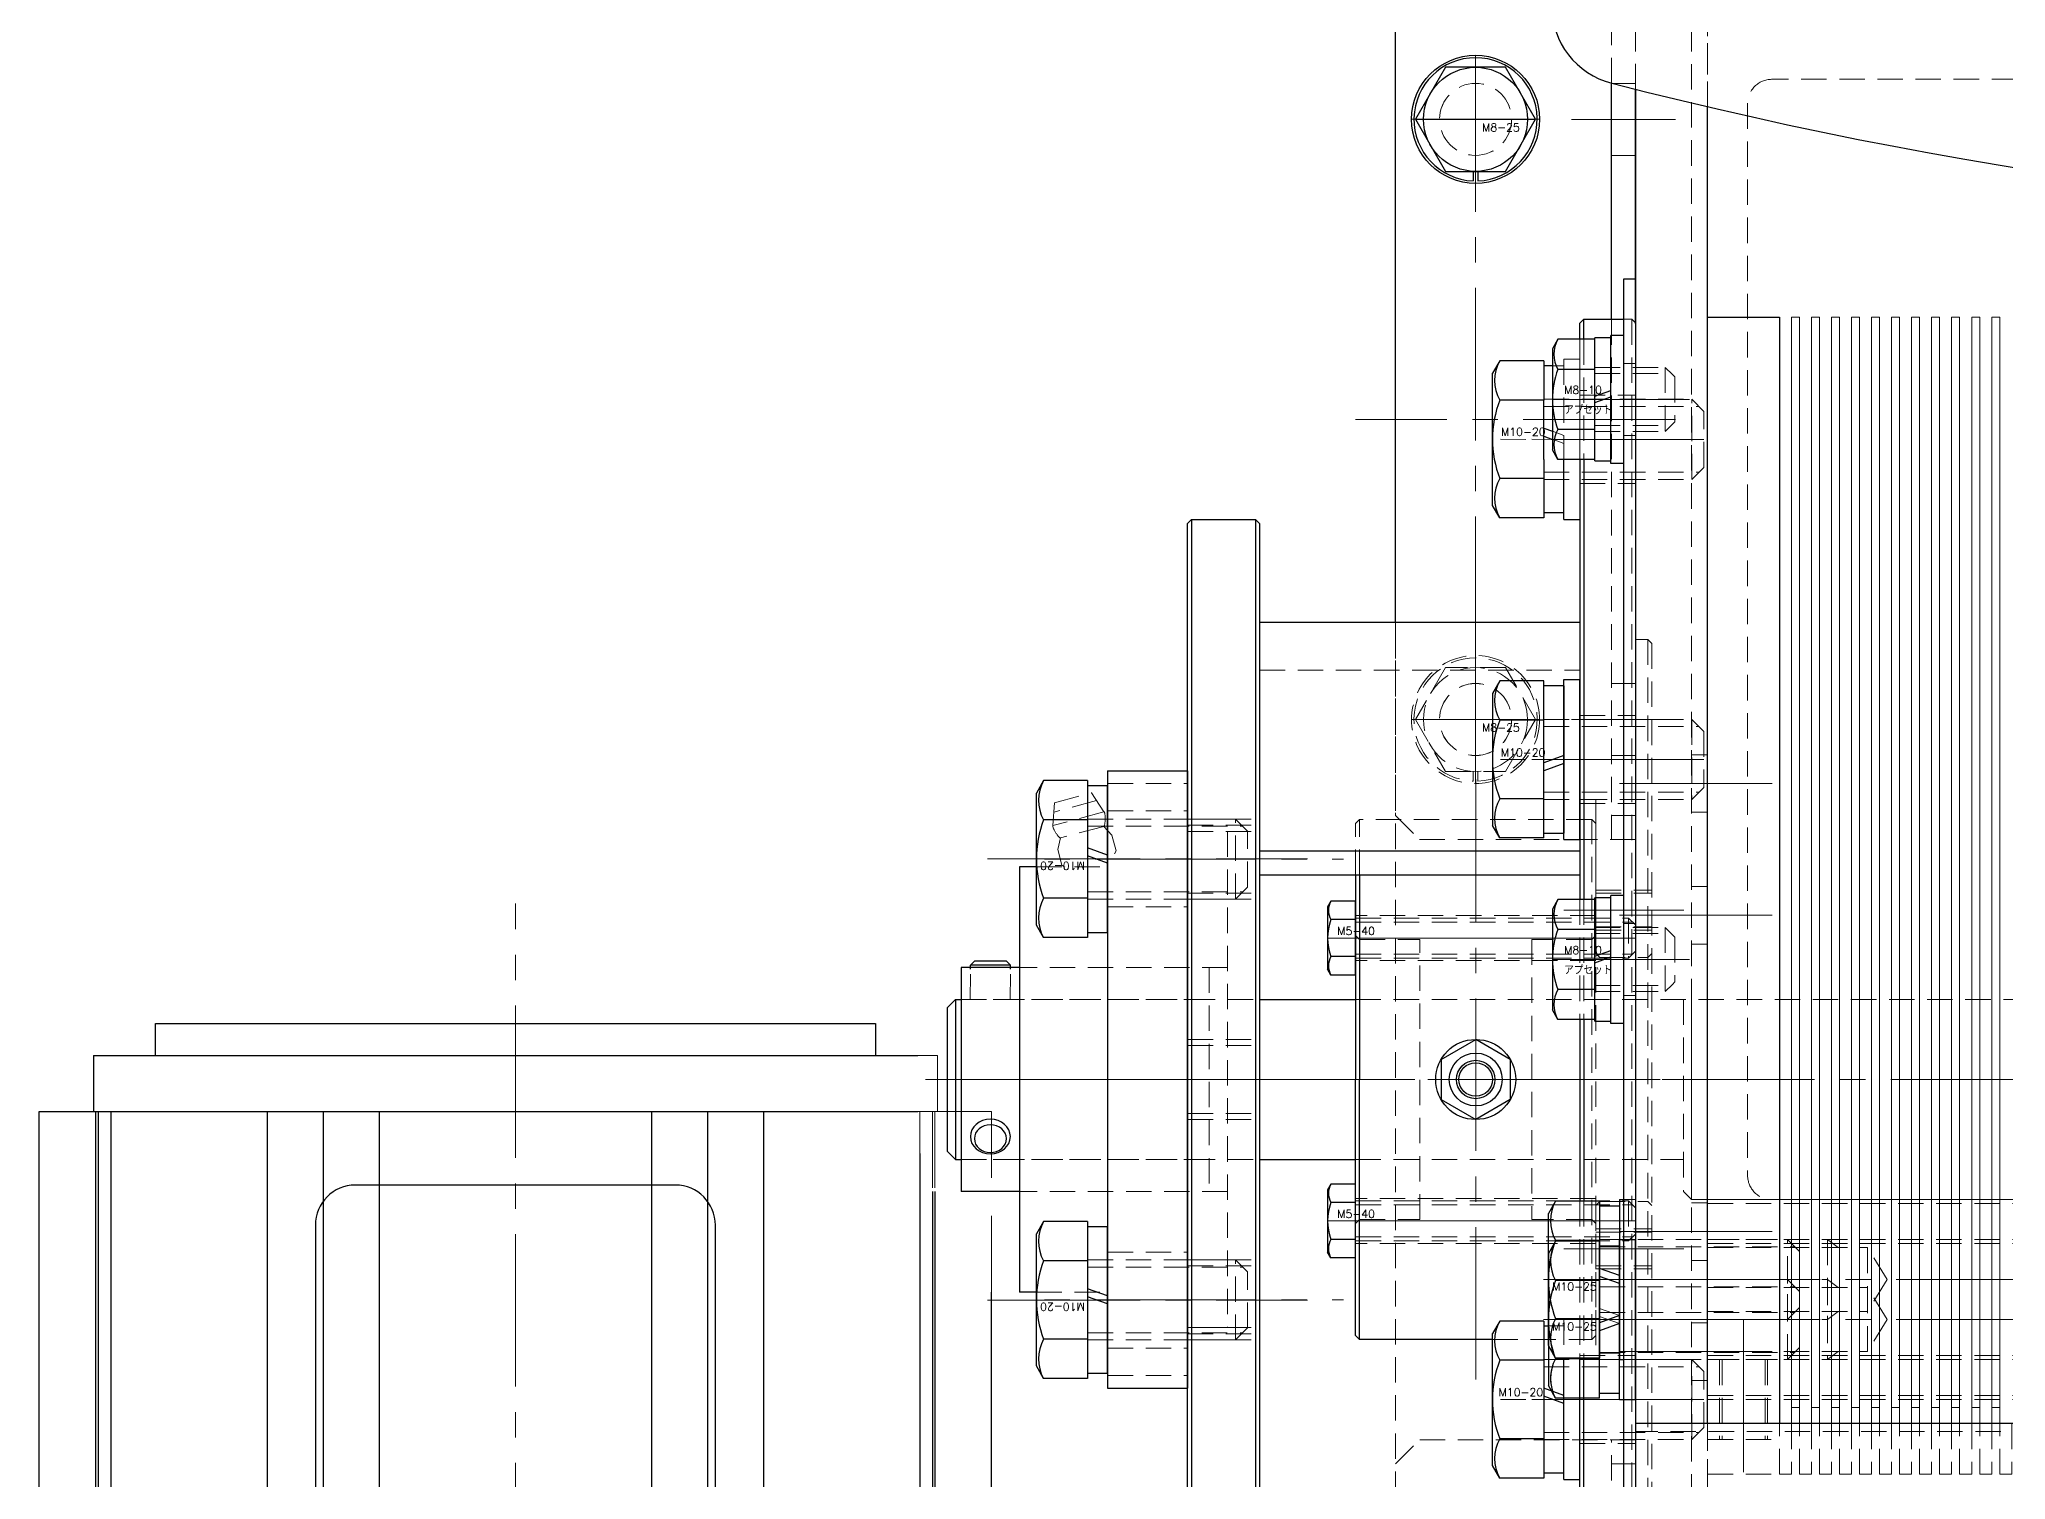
# Model space of a CAD drawing. Header units: millimetres. Extents: x 0 to 51411, y 0 to 16902.
# Drawn here: x 7649.5 to 7895.3, y 7734.8 to 7914.8 of the extents above; entities that cross this region are included whole.
import ezdxf

# ---------------------------------------------------------------- set-up
doc = ezdxf.new("R2010")
doc.units = ezdxf.units.MM
doc.linetypes.add('CENTER2', pattern=[28.575, 19.05, -3.175, 3.175, -3.175])
doc.linetypes.add('HIDDEN2', pattern=[4.7625, 3.175, -1.5875])
for name, color, linetype, lineweight in [('01_外形線', 7, 'Continuous', 25), ('03_かくれ線', 6, 'HIDDEN2', 13), ('04_中心線', 1, 'CENTER2', 9)]:
    doc.layers.add(name, color=color, linetype=linetype, lineweight=lineweight)
doc.styles.add('KSS_TXT', font='txt.shx', dxfattribs={"bigfont": 'extfont2.shx'})

msp = doc.modelspace()

# ---------------------------------------------------------------- linework, layer by layer
for p, q in [((7849.017, 7908.559), (7849.017, 7741.805)), ((7858.017, 7741.805), (7858.017, 7906.375))]:
    msp.add_line(p, q)
for centre, radius, start, end in [((7848.516, 7919.004), 10, 180, 255.58823), ((7988.516, 8463.803), 572.5, 255.58823, 284.41177)]:
    msp.add_arc(centre, radius, start, end)
at = {"layer": '01_外形線'}
for p, q in [((7819.018, 7841.949), (7819.016, 7916.797)), ((7825.263, 7911.303), (7821.511, 7904.803)), ((7832.769, 7911.303), (7825.263, 7911.303)), ((7836.522, 7904.803), (7832.769, 7911.303)), ((7846.017, 7879.8), (7846.016, 7909.298)), ((7849.017, 7879.3), (7849.016, 7908.554)), ((7821.511, 7904.803), (7825.263, 7898.303)), ((7832.769, 7898.303), (7836.522, 7904.803)), ((7825.263, 7898.303), (7832.769, 7898.303)), ((7828.716, 7898.303), (7828.716, 7897.109)), ((7829.316, 7898.303), (7829.316, 7897.109)), ((7847.516, 7884.809), (7847.516, 7551.258)), ((7849.016, 7884.809), (7847.516, 7884.809)), ((7849.016, 7884.809), (7849.016, 7551.258)), ((7842.033, 7879.312), (7842.533, 7879.812)), ((7842.033, 7877.318), (7842.033, 7879.312)), ((7842.533, 7879.812), (7847.533, 7879.812)), ((7842.533, 7877.318), (7842.533, 7879.812)), ((7839.312, 7877.311), (7838.616, 7876.106)), ((7843.916, 7877.311), (7839.312, 7877.311)), ((7843.916, 7870.206), (7843.916, 7877.506)), ((7845.916, 7877.506), (7843.916, 7877.506)), ((7843.916, 7862.3), (7843.916, 7877.311)), ((7845.916, 7861.806), (7845.916, 7877.806)), ((7847.516, 7877.806), (7845.916, 7877.806)), ((7845.916, 7870.933), (7845.916, 7877.506)), ((7847.516, 7877.806), (7847.516, 7861.806)), ((7832.036, 7874.628), (7831.133, 7873.063)), ((7837.533, 7874.627), (7832.036, 7874.628)), ((7837.533, 7874.627), (7837.532, 7869.72)), ((7838.633, 7874.012), (7837.533, 7874.012)), ((7838.616, 7876.106), (7838.616, 7863.506)), ((7831.132, 7856.563), (7831.133, 7873.063)), ((7843.916, 7873.558), (7839.312, 7873.558)), ((7836.632, 7869.72), (7832.036, 7869.72)), ((7843.916, 7870.206), (7845.916, 7870.933)), ((7843.916, 7869.406), (7845.916, 7870.133)), ((7843.916, 7862.106), (7843.916, 7869.406)), ((7845.916, 7862.106), (7845.916, 7870.133)), ((7837.532, 7866.222), (7838.633, 7865.822)), ((7837.532, 7865.222), (7838.633, 7864.812)), ((7843.916, 7866.053), (7839.312, 7866.053)), ((7837.532, 7862.307), (7837.532, 7854.997)), ((7839.312, 7862.3), (7838.616, 7863.506)), ((7843.916, 7862.3), (7839.312, 7862.3)), ((7840.032, 7854.812), (7840.032, 7862.307)), ((7842.032, 7862.307), (7842.03, 7807.318)), ((7842.032, 7862.307), (7842.032, 7854.812)), ((7842.532, 7862.307), (7842.53, 7807.318)), ((7843.916, 7862.106), (7845.916, 7862.106)), ((7847.516, 7861.806), (7845.916, 7861.806)), ((7837.532, 7859.905), (7832.036, 7859.905)), ((7793.029, 7854.312), (7793.529, 7854.812)), ((7793.029, 7715.312), (7793.029, 7854.312)), ((7793.529, 7854.812), (7801.529, 7854.812)), ((7793.529, 7854.812), (7793.529, 7714.812)), ((7801.529, 7854.812), (7802.029, 7854.312)), ((7801.529, 7854.812), (7801.529, 7714.812)), ((7802.029, 7854.312), (7802.029, 7715.312)), ((7832.035, 7854.998), (7831.132, 7856.563)), ((7837.532, 7854.997), (7832.035, 7854.998)), ((7840.032, 7855.612), (7837.532, 7855.612)), ((7840.032, 7854.812), (7842.032, 7854.812)), ((7802.029, 7841.962), (7842.029, 7841.962)), ((7802.029, 7841.962), (7802.029, 7727.662)), ((7842.029, 7841.962), (7842.029, 7807.318)), ((7832.034, 7834.627), (7831.13, 7833.062)), ((7837.53, 7834.627), (7832.034, 7834.627)), ((7837.53, 7814.997), (7837.53, 7834.627)), ((7840.03, 7814.812), (7840.03, 7834.812)), ((7840.03, 7834.812), (7842.03, 7834.812)), ((7842.03, 7814.812), (7842.03, 7834.812)), ((7831.13, 7833.062), (7831.13, 7816.562)), ((7840.03, 7834.012), (7837.53, 7834.012)), ((7840.03, 7834.012), (7840.03, 7815.612)), ((7837.53, 7829.72), (7832.034, 7829.72)), ((7840.03, 7825.312), (7837.53, 7824.402)), ((7783.029, 7823.389), (7783.029, 7746.235)), ((7783.029, 7823.389), (7793.029, 7823.389)), ((7793.029, 7823.389), (7793.029, 7746.235)), ((7840.03, 7824.312), (7837.53, 7823.402)), ((7774.128, 7804.113), (7774.129, 7820.613)), ((7775.033, 7822.178), (7774.129, 7820.613)), ((7780.529, 7822.177), (7775.033, 7822.178)), ((7780.529, 7822.177), (7780.528, 7802.547)), ((7780.529, 7821.562), (7783.029, 7821.562)), ((7783.028, 7803.162), (7783.029, 7821.562)), ((7837.53, 7819.905), (7832.034, 7819.905)), ((7780.529, 7817.27), (7775.032, 7817.27)), ((7832.034, 7814.997), (7831.13, 7816.562)), ((7837.53, 7814.997), (7832.034, 7814.997)), ((7837.53, 7815.612), (7840.03, 7815.612)), ((7783.029, 7812.862), (7780.529, 7813.772)), ((7783.029, 7811.862), (7780.529, 7812.772)), ((7802.029, 7813.387), (7842.029, 7813.387)), ((7840.03, 7814.812), (7842.03, 7814.812)), ((7772.029, 7811.389), (7772.029, 7758.235)), ((7774.128, 7811.389), (7772.029, 7811.389)), ((7802.029, 7810.387), (7842.029, 7810.387)), ((7814.029, 7810.387), (7814.029, 7784.812)), ((7814.529, 7810.387), (7814.529, 7784.812)), ((7843.916, 7800.206), (7843.916, 7807.506)), ((7845.916, 7807.506), (7843.916, 7807.506)), ((7845.916, 7791.806), (7845.916, 7807.806)), ((7847.516, 7807.806), (7845.916, 7807.806)), ((7845.916, 7800.933), (7845.916, 7807.506)), ((7847.516, 7807.806), (7847.516, 7791.806)), ((7780.528, 7807.455), (7775.032, 7807.455)), ((7810.944, 7807.109), (7810.529, 7806.39)), ((7810.529, 7806.39), (7810.529, 7798.59)), ((7814.029, 7807.109), (7810.944, 7807.109)), ((7814.029, 7797.871), (7814.029, 7807.109)), ((7839.312, 7807.311), (7838.616, 7806.106)), ((7838.616, 7806.106), (7838.616, 7793.506)), ((7843.916, 7807.311), (7839.312, 7807.311)), ((7843.916, 7792.3), (7843.916, 7807.311)), ((7775.032, 7802.548), (7774.128, 7804.113)), ((7783.028, 7803.162), (7780.528, 7803.162)), ((7814.029, 7804.799), (7810.944, 7804.799)), ((7843.916, 7803.558), (7839.312, 7803.558)), ((7780.528, 7802.547), (7775.032, 7802.548)), ((7814.029, 7800.181), (7810.944, 7800.181)), ((7843.916, 7800.206), (7845.916, 7800.933)), ((7843.916, 7799.406), (7845.916, 7800.133)), ((7845.916, 7792.106), (7845.916, 7800.133)), ((7764.729, 7798.812), (7764.729, 7770.812)), ((7772.029, 7798.812), (7764.729, 7798.812)), ((7766.378, 7799.587), (7765.878, 7799.087)), ((7765.878, 7798.587), (7765.878, 7799.087)), ((7770.878, 7799.087), (7765.878, 7799.087)), ((7770.378, 7799.587), (7766.378, 7799.587)), ((7770.378, 7799.587), (7770.878, 7799.087)), ((7770.878, 7798.587), (7770.878, 7799.087)), ((7810.944, 7797.871), (7810.529, 7798.59)), ((7814.029, 7797.871), (7810.944, 7797.871)), ((7843.916, 7792.106), (7843.916, 7799.406)), ((7843.916, 7796.053), (7839.312, 7796.053)), ((7763.016, 7793.806), (7764.016, 7794.806)), ((7763.016, 7775.806), (7763.016, 7793.806)), ((7764.016, 7794.806), (7764.016, 7774.806)), ((7764.016, 7794.806), (7764.716, 7794.806)), ((7802.016, 7794.806), (7814.016, 7794.806)), ((7839.312, 7792.3), (7838.616, 7793.506)), ((7664.016, 7791.806), (7754.016, 7791.806)), ((7664.016, 7787.806), (7664.016, 7791.806)), ((7754.016, 7791.806), (7754.016, 7787.806)), ((7843.916, 7792.3), (7839.312, 7792.3)), ((7842.029, 7792.307), (7842.028, 7769.627)), ((7842.029, 7792.307), (7842.029, 7769.627)), ((7842.529, 7792.307), (7842.528, 7769.627)), ((7843.916, 7792.106), (7845.916, 7792.106)), ((7847.516, 7791.806), (7845.916, 7791.806)), ((7824.698, 7787.312), (7829.029, 7789.812)), ((7833.359, 7787.312), (7829.029, 7789.812)), ((7656.266, 7787.806), (7759.298, 7787.806)), ((7656.266, 7787.806), (7656.266, 7780.805)), ((7824.698, 7787.312), (7824.698, 7782.312)), ((7833.359, 7787.312), (7833.359, 7782.312)), ((7814.029, 7752.812), (7814.029, 7784.812)), ((7814.529, 7752.312), (7814.529, 7784.812)), ((7649.516, 7780.806), (7759.298, 7780.806)), ((7649.516, 7682.806), (7649.516, 7780.806)), ((7656.588, 7682.806), (7656.588, 7780.806)), ((7656.907, 7682.806), (7656.907, 7780.806)), ((7658.485, 7682.806), (7658.485, 7780.806)), ((7678.017, 7682.806), (7678.017, 7780.806)), ((7685.017, 7682.806), (7685.017, 7780.806)), ((7692.017, 7682.806), (7692.017, 7780.806)), ((7726.015, 7780.806), (7726.015, 7682.806)), ((7733.015, 7780.806), (7733.015, 7682.806)), ((7740.015, 7780.806), (7740.015, 7682.806)), ((7824.698, 7782.312), (7829.029, 7779.812)), ((7833.359, 7782.312), (7829.029, 7779.812)), ((7759.547, 7775.557), (7759.547, 7682.806)), ((7764.016, 7774.806), (7763.016, 7775.806)), ((7764.016, 7774.806), (7764.716, 7774.806)), ((7802.016, 7774.806), (7814.016, 7774.806)), ((7729.016, 7771.616), (7689.016, 7771.616)), ((7761.125, 7770.812), (7761.125, 7682.806)), ((7761.445, 7770.812), (7761.445, 7682.806)), ((7772.029, 7770.812), (7764.729, 7770.812)), ((7810.944, 7771.753), (7810.529, 7771.035)), ((7810.529, 7771.035), (7810.529, 7763.235)), ((7814.029, 7771.753), (7810.944, 7771.753)), ((7814.029, 7762.516), (7814.029, 7771.753)), ((7814.029, 7769.444), (7810.944, 7769.444)), ((7839.019, 7769.62), (7838.116, 7768.056)), ((7844.516, 7769.62), (7839.019, 7769.62)), ((7844.516, 7769.62), (7844.516, 7749.991)), ((7844.516, 7769.006), (7847.016, 7769.006)), ((7847.016, 7769.806), (7847.016, 7749.806)), ((7847.016, 7769.806), (7847.516, 7769.806)), ((7684.016, 7766.616), (7684.016, 7716.616)), ((7734.016, 7716.616), (7734.016, 7766.616)), ((7775.033, 7767.078), (7774.129, 7765.513)), ((7780.529, 7767.077), (7775.033, 7767.078)), ((7780.529, 7767.077), (7780.528, 7747.447)), ((7780.529, 7766.462), (7783.029, 7766.462)), ((7783.028, 7748.062), (7783.029, 7766.462)), ((7838.116, 7751.556), (7838.116, 7768.056)), ((7774.128, 7749.013), (7774.129, 7765.513)), ((7810.944, 7762.516), (7810.529, 7763.235)), ((7814.029, 7764.825), (7810.944, 7764.825)), ((7839.019, 7764.62), (7838.116, 7763.056)), ((7844.516, 7764.713), (7839.019, 7764.713)), ((7844.516, 7764.62), (7839.019, 7764.62)), ((7844.516, 7744.991), (7844.516, 7764.62)), ((7847.016, 7764.006), (7844.516, 7764.006)), ((7847.016, 7744.806), (7847.016, 7764.806)), ((7847.016, 7764.806), (7849.016, 7764.806)), ((7849.016, 7744.806), (7849.016, 7764.806)), ((7780.529, 7762.17), (7775.032, 7762.17)), ((7814.029, 7762.516), (7810.944, 7762.516)), ((7838.116, 7763.056), (7838.116, 7746.556)), ((7847.016, 7760.306), (7844.516, 7761.215)), ((7783.029, 7757.762), (7780.529, 7758.672)), ((7844.516, 7759.713), (7839.019, 7759.713)), ((7847.016, 7759.306), (7844.516, 7760.215)), ((7768.516, 7682.806), (7768.516, 7758.235)), ((7774.129, 7758.235), (7772.029, 7758.235)), ((7783.029, 7756.762), (7780.529, 7757.672)), ((7832.031, 7754.628), (7831.127, 7753.063)), ((7837.527, 7754.627), (7832.031, 7754.628)), ((7837.527, 7754.627), (7837.526, 7734.997)), ((7837.527, 7754.012), (7838.127, 7754.012)), ((7844.516, 7754.898), (7839.019, 7754.898)), ((7847.016, 7755.306), (7844.516, 7754.396)), ((7847.016, 7754.306), (7844.516, 7753.396)), ((7780.528, 7752.355), (7775.032, 7752.355)), ((7814.529, 7752.312), (7814.029, 7752.812)), ((7831.127, 7752.312), (7814.529, 7752.312)), ((7831.126, 7736.563), (7831.127, 7753.063)), ((7839.019, 7749.991), (7838.116, 7751.556)), ((7775.032, 7747.448), (7774.128, 7749.013)), ((7837.527, 7749.72), (7832.03, 7749.72)), ((7844.516, 7749.991), (7839.019, 7749.991)), ((7844.516, 7749.898), (7839.019, 7749.898)), ((7840.026, 7735.612), (7840.027, 7749.997)), ((7840.027, 7734.812), (7840.027, 7749.997)), ((7842.024, 7693.812), (7842.027, 7749.997)), ((7842.027, 7734.812), (7842.027, 7749.997)), ((7842.029, 7727.662), (7842.029, 7749.997)), ((7842.524, 7693.812), (7842.527, 7749.997)), ((7847.016, 7750.606), (7844.516, 7750.606)), ((7847.016, 7749.806), (7847.516, 7749.806)), ((7780.528, 7747.447), (7775.032, 7747.448)), ((7783.028, 7748.062), (7780.528, 7748.062)), ((7783.029, 7746.235), (7793.029, 7746.235)), ((7840.027, 7745.312), (7837.527, 7746.222)), ((7839.019, 7744.991), (7838.116, 7746.556)), ((7840.027, 7744.312), (7837.527, 7745.222)), ((7844.516, 7744.991), (7839.019, 7744.991)), ((7844.516, 7745.606), (7847.016, 7745.606)), ((7847.016, 7744.806), (7849.016, 7744.806)), ((8128.016, 7741.805), (7849.016, 7741.805)), ((7837.526, 7739.905), (7832.03, 7739.905)), ((7832.03, 7734.998), (7831.126, 7736.563)), ((7837.526, 7734.997), (7832.03, 7734.998)), ((7840.026, 7735.612), (7837.526, 7735.612)), ((7840.027, 7734.812), (7842.027, 7734.812))]:
    msp.add_line(p, q, dxfattribs=at)
at = {"layer": '01_外形線', "lineweight": 0}
for p, q in [((7868.516, 7743.806), (7869.516, 7743.806)), ((7871.016, 7743.806), (7872.016, 7743.806)), ((7873.516, 7743.806), (7874.516, 7743.806)), ((7876.016, 7743.806), (7877.016, 7743.806)), ((7878.516, 7743.806), (7879.516, 7743.806)), ((7881.016, 7743.806), (7882.016, 7743.806)), ((7883.516, 7743.806), (7884.516, 7743.806)), ((7886.016, 7743.806), (7887.016, 7743.806)), ((7888.516, 7743.806), (7889.516, 7743.806)), ((7891.016, 7743.806), (7892.016, 7743.806)), ((7893.516, 7743.806), (7894.516, 7743.806))]:
    msp.add_line(p, q, dxfattribs=at)
at = {"layer": '01_外形線'}
for points in [[(7858.016, 7741.805), (7858.016, 7880.075), (7867.016, 7880.075), (7867.016, 7741.805)], [(7837.532, 7862.307), (7837.532, 7869.72), (7836.632, 7869.72)]]:
    msp.add_lwpolyline(points, dxfattribs=at)
at = {"layer": '01_外形線', "lineweight": 0}
for points in [[(7869.516, 7741.805), (7869.516, 7880.075), (7868.516, 7880.075), (7868.516, 7741.805)], [(7872.016, 7741.805), (7872.016, 7880.075), (7871.016, 7880.075), (7871.016, 7741.805)], [(7874.516, 7741.805), (7874.516, 7880.075), (7873.516, 7880.075), (7873.516, 7741.805)], [(7877.016, 7741.805), (7877.016, 7880.075), (7876.016, 7880.075), (7876.016, 7741.805)], [(7879.516, 7741.805), (7879.516, 7880.075), (7878.516, 7880.075), (7878.516, 7741.805)], [(7882.016, 7741.805), (7882.016, 7880.075), (7881.016, 7880.075), (7881.016, 7741.805)], [(7884.516, 7741.805), (7884.516, 7880.075), (7883.516, 7880.075), (7883.516, 7741.805)], [(7887.016, 7741.805), (7887.016, 7880.075), (7886.016, 7880.075), (7886.016, 7741.805)], [(7889.516, 7741.805), (7889.516, 7880.075), (7888.516, 7880.075), (7888.516, 7741.805)], [(7892.016, 7741.805), (7892.016, 7880.075), (7891.016, 7880.075), (7891.016, 7741.805)], [(7894.516, 7741.805), (7894.516, 7880.075), (7893.516, 7880.075), (7893.516, 7741.805)]]:
    msp.add_lwpolyline(points, dxfattribs=at)
at = {"layer": '01_外形線'}
for centre, radius in [((7829.016, 7904.803), 8), ((7829.016, 7904.803), 6.5), ((7829.029, 7784.812), 5), ((7829.029, 7784.812), 3.3), ((7829.029, 7784.812), 2.4), ((7829.029, 7784.812), 2.1)]:
    msp.add_circle(centre, radius, dxfattribs=at)
for centre, radius, start, end in [((7829.016, 7904.803), 7.7, 272.23287, 267.76713), ((7842.562, 7875.435), 3.753, 150.00001, 209.99999), ((7836.286, 7872.174), 4.907, 149.99737, 209.99735), ((7849.081, 7869.806), 10.465, 158.98558, 201.01442), ((7844.911, 7864.812), 13.779, 159.13336, 200.86137), ((7842.562, 7864.176), 3.753, 150.00001, 209.99999), ((7836.285, 7857.451), 4.907, 149.99737, 209.99735), ((7836.284, 7832.173), 4.907, 150.00001, 209.99999), ((7844.91, 7824.812), 13.779, 159.136, 200.864), ((7779.282, 7819.724), 4.907, 149.99737, 209.99735), ((7836.284, 7817.451), 4.907, 150.00001, 209.99999), ((7787.908, 7812.362), 13.779, 159.13336, 200.86137), ((7779.282, 7805.001), 4.907, 149.99737, 209.99735), ((7812.944, 7805.954), 2.309, 150.00001, 209.99999), ((7842.562, 7805.435), 3.753, 150.00001, 209.99999), ((7817.162, 7802.49), 6.633, 159.62535, 200.37465), ((7849.081, 7799.806), 10.465, 158.98558, 201.01442), ((7812.944, 7799.026), 2.309, 150.00001, 209.99999), ((7842.562, 7794.176), 3.753, 150.00001, 209.99999), ((7689.016, 7766.616), 5, 90, 180), ((7729.016, 7766.616), 5, 0, 90), ((7812.944, 7770.599), 2.309, 150.00001, 209.99999), ((7817.162, 7767.135), 6.633, 159.62535, 200.37465), ((7843.269, 7767.167), 4.907, 150.00001, 209.99999), ((7779.282, 7764.624), 4.907, 149.99737, 209.99735), ((7812.944, 7763.671), 2.309, 150.00001, 209.99999), ((7851.895, 7759.806), 13.779, 159.136, 200.864), ((7843.269, 7762.167), 4.907, 150.00001, 209.99999), ((7787.908, 7757.262), 13.779, 159.13336, 200.86137), ((7851.895, 7754.806), 13.779, 159.136, 200.864), ((7836.281, 7752.174), 4.907, 149.99737, 209.99735), ((7843.269, 7752.444), 4.907, 150.00001, 209.99999), ((7779.282, 7749.901), 4.907, 149.99737, 209.99735), ((7844.906, 7744.812), 13.779, 159.13336, 200.86137), ((7843.269, 7747.444), 4.907, 150.00001, 209.99999), ((7836.28, 7737.451), 4.907, 149.99737, 209.99735)]:
    msp.add_arc(centre, radius, start, end, dxfattribs=at)
at = {"layer": '01_外形線', "extrusion": (0, 0, -1)}
for centre, major_axis in [((7768.378, 7777.675), (2.5, 0)), ((7768.378, 7777.425), (2, 0))]:
    msp.add_ellipse(centre, major_axis=major_axis, ratio=0.8660254, dxfattribs=at)
at = {"layer": '03_かくれ線'}
for p, q in [((7856.016, 7949.803), (7856.016, 7581.803)), ((7858.016, 7581.803), (7858.016, 7949.803)), ((7846.016, 7909.298), (7846.015, 7919.798)), ((7829.016, 7912.303), (7829.016, 7897.303)), ((7849.016, 7909.298), (7846.016, 7909.298)), ((7849.016, 7900.298), (7846.016, 7900.298)), ((7846.017, 7879.8), (7846.019, 7814.798)), ((7848.533, 7879.812), (7847.533, 7879.812)), ((7848.533, 7879.812), (7848.524, 7689.812)), ((7848.533, 7879.812), (7849.033, 7879.312)), ((7849.017, 7879.3), (7849.019, 7814.798)), ((7849.033, 7879.312), (7849.024, 7690.312)), ((7842.033, 7877.318), (7842.032, 7862.307)), ((7842.533, 7877.318), (7842.532, 7862.307)), ((7838.633, 7874.012), (7840.032, 7874.012)), ((7840.032, 7874.812), (7840.032, 7862.307)), ((7840.032, 7874.812), (7842.032, 7874.812)), ((7842.032, 7862.307), (7842.032, 7874.812)), ((7849.016, 7874.306), (7847.516, 7874.306)), ((7843.916, 7873.806), (7852.716, 7873.806)), ((7843.916, 7873.056), (7853.466, 7873.056)), ((7852.716, 7873.806), (7852.716, 7865.806)), ((7852.716, 7873.806), (7853.616, 7872.906)), ((7853.616, 7872.906), (7853.916, 7872.606)), ((7853.916, 7872.606), (7853.916, 7867.006)), ((7837.532, 7869.812), (7856.032, 7869.812)), ((7837.532, 7868.912), (7856.932, 7868.912)), ((7842.032, 7870.312), (7849.032, 7870.312)), ((7856.032, 7869.812), (7857.532, 7868.311)), ((7856.032, 7859.812), (7856.032, 7869.812)), ((7843.916, 7866.556), (7853.466, 7866.556)), ((7852.716, 7865.806), (7853.616, 7866.706)), ((7853.616, 7866.706), (7853.916, 7867.006)), ((7857.532, 7861.311), (7857.532, 7868.311)), ((7840.032, 7865.312), (7838.633, 7865.822)), ((7840.032, 7864.312), (7838.636, 7864.821)), ((7843.916, 7865.806), (7852.716, 7865.806)), ((7849.016, 7865.306), (7847.516, 7865.306)), ((7837.532, 7860.712), (7856.932, 7860.712)), ((7837.532, 7859.812), (7856.032, 7859.812)), ((7842.032, 7859.312), (7849.032, 7859.312)), ((7856.032, 7859.812), (7857.532, 7861.311)), ((7849.031, 7839.812), (7850.531, 7839.812)), ((7850.531, 7839.812), (7850.526, 7729.812)), ((7851.031, 7839.312), (7850.531, 7839.812)), ((7829.016, 7837.297), (7829.016, 7822.297)), ((7851.031, 7839.312), (7851.026, 7730.312)), ((7802.029, 7835.962), (7842.029, 7835.962)), ((7825.263, 7836.297), (7821.51, 7829.797)), ((7832.769, 7836.297), (7825.263, 7836.297)), ((7829.016, 7824.197), (7829.016, 7835.397)), ((7836.521, 7829.797), (7832.769, 7836.297)), ((7849.019, 7834.298), (7846.019, 7834.298)), ((7821.51, 7829.797), (7825.263, 7823.297)), ((7832.769, 7823.297), (7836.521, 7829.797)), ((7837.53, 7829.812), (7856.03, 7829.812)), ((7842.031, 7830.312), (7849.031, 7830.312)), ((7856.03, 7829.812), (7857.53, 7828.312)), ((7856.03, 7829.812), (7856.03, 7819.812)), ((7837.53, 7828.912), (7856.93, 7828.912)), ((7857.53, 7828.312), (7857.53, 7821.312)), ((7849.019, 7825.298), (7846.019, 7825.298)), ((7856.016, 7825.403), (7858.016, 7825.403)), ((7825.263, 7823.297), (7832.769, 7823.297)), ((7828.716, 7823.297), (7828.716, 7822.103)), ((7829.316, 7823.297), (7829.316, 7822.103)), ((7776.371, 7819.398), (7781.007, 7820.64)), ((7781.007, 7820.64), (7782.575, 7818.265)), ((7783.029, 7821.812), (7793.029, 7821.812)), ((7837.53, 7820.712), (7856.93, 7820.712)), ((7837.53, 7819.812), (7856.03, 7819.812)), ((7844.03, 7819.812), (7842.03, 7819.812)), ((7844.03, 7819.812), (7844.029, 7800.562)), ((7856.03, 7819.812), (7857.53, 7821.312)), ((7776.2, 7816.557), (7776.371, 7819.398)), ((7782.575, 7818.265), (7776.2, 7816.557)), ((7781.646, 7819.672), (7776.301, 7818.24)), ((7780.529, 7817.362), (7799.029, 7817.362)), ((7783.029, 7818.389), (7793.029, 7818.389)), ((7793.029, 7817.362), (7802.029, 7817.362)), ((7799.028, 7807.362), (7799.029, 7817.362)), ((7799.029, 7817.362), (7800.529, 7815.861)), ((7814.529, 7817.312), (7814.029, 7816.812)), ((7843.529, 7817.312), (7814.529, 7817.312)), ((7814.529, 7810.387), (7814.529, 7817.312)), ((7842.03, 7819.312), (7849.03, 7819.312)), ((7843.529, 7752.312), (7843.529, 7817.312)), ((7843.529, 7817.312), (7844.029, 7816.812)), ((7849.019, 7817.798), (7846.019, 7817.798)), ((7856.016, 7818.203), (7858.016, 7818.203)), ((7776.798, 7813.551), (7777.135, 7814.999)), ((7782.544, 7816.449), (7777.135, 7815)), ((7780.529, 7816.462), (7799.929, 7816.462)), ((7783.029, 7815.931), (7782.544, 7816.449)), ((7783.559, 7815.363), (7783.052, 7815.906)), ((7784.088, 7813.39), (7783.559, 7815.363)), ((7793.029, 7816.612), (7802.029, 7816.612)), ((7793.029, 7815.812), (7802.029, 7815.812)), ((7793.029, 7815.812), (7798.029, 7815.812)), ((7798.029, 7815.812), (7798.029, 7753.812)), ((7800.528, 7808.861), (7800.529, 7815.861)), ((7814.029, 7810.387), (7814.029, 7816.812)), ((7844.029, 7752.812), (7844.029, 7816.812)), ((7777.327, 7811.579), (7776.798, 7813.551)), ((7784.088, 7813.39), (7783.876, 7813.023)), ((7774.128, 7811.389), (7783.029, 7811.389)), ((7777.694, 7811.367), (7777.327, 7811.579)), ((7780.528, 7808.262), (7799.928, 7808.262)), ((7793.029, 7808.112), (7802.029, 7808.112)), ((7799.028, 7807.362), (7800.528, 7808.861)), ((7844.03, 7808.489), (7851.03, 7808.489)), ((7844.03, 7808.089), (7851.03, 7808.089)), ((7856.016, 7808.933), (7858.016, 7808.933)), ((7780.528, 7807.362), (7799.028, 7807.362)), ((7783.029, 7806.389), (7793.029, 7806.389)), ((7793.029, 7807.362), (7802.029, 7807.362)), ((7844.029, 7805.29), (7814.029, 7805.29)), ((7842.029, 7807.318), (7842.029, 7792.307)), ((7842.03, 7807.318), (7842.029, 7792.307)), ((7842.53, 7807.318), (7842.529, 7792.307)), ((7814.029, 7804.99), (7848.129, 7804.99)), ((7814.029, 7804.49), (7848.629, 7804.49)), ((7814.529, 7802.312), (7814.029, 7802.812)), ((7844.029, 7802.812), (7843.529, 7802.312)), ((7843.916, 7803.806), (7852.716, 7803.806)), ((7843.916, 7803.056), (7853.466, 7803.056)), ((7844.029, 7803.889), (7851.029, 7803.889)), ((7844.029, 7803.489), (7851.029, 7803.489)), ((7849.016, 7804.306), (7847.516, 7804.306)), ((7848.129, 7804.99), (7849.029, 7804.09)), ((7848.129, 7804.99), (7848.129, 7799.99)), ((7849.029, 7804.09), (7849.029, 7800.89)), ((7852.716, 7803.806), (7852.716, 7795.806)), ((7852.716, 7803.806), (7853.616, 7802.906)), ((7853.616, 7802.906), (7853.916, 7802.606)), ((7853.916, 7802.606), (7853.916, 7797.006)), ((7814.029, 7800.49), (7848.629, 7800.49)), ((7814.529, 7802.312), (7822.029, 7802.312)), ((7822.029, 7767.312), (7822.029, 7802.312)), ((7836.029, 7802.312), (7836.029, 7767.312)), ((7843.529, 7802.312), (7836.029, 7802.312)), ((7844.029, 7800.562), (7844.529, 7800.062)), ((7848.129, 7799.99), (7849.029, 7800.89)), ((7850.529, 7800.062), (7851.029, 7800.562)), ((7856.016, 7801.733), (7858.016, 7801.733)), ((7765.87, 7794.812), (7765.878, 7798.587)), ((7770.87, 7794.812), (7770.878, 7798.587)), ((7798.029, 7798.812), (7772.029, 7798.812)), ((7795.729, 7798.812), (7795.729, 7770.812)), ((7814.029, 7799.99), (7848.129, 7799.99)), ((7844.029, 7799.69), (7814.029, 7799.69)), ((7844.529, 7800.062), (7850.529, 7800.062)), ((7843.916, 7796.556), (7853.466, 7796.556)), ((7843.916, 7795.806), (7852.716, 7795.806)), ((7849.016, 7795.306), (7847.516, 7795.306)), ((7852.716, 7795.806), (7853.616, 7796.706)), ((7853.616, 7796.706), (7853.916, 7797.006)), ((7764.716, 7794.806), (7802.016, 7794.806)), ((7795.729, 7794.812), (7764.729, 7794.812)), ((7814.016, 7794.806), (8122.016, 7794.806)), ((7855.016, 7794.806), (7855.016, 7770.806)), ((7856.016, 7794.806), (7856.016, 7769.806)), ((7793.029, 7789.812), (7802.029, 7789.812)), ((7793.029, 7789.062), (7802.029, 7789.062)), ((7793.029, 7780.562), (7802.029, 7780.562)), ((7793.029, 7779.812), (7802.029, 7779.812)), ((7764.716, 7774.806), (7802.016, 7774.806)), ((7795.729, 7774.812), (7764.729, 7774.812)), ((7814.016, 7774.806), (7855.016, 7774.806)), ((7798.029, 7770.812), (7772.029, 7770.812)), ((7856.016, 7769.806), (7855.016, 7770.806)), ((7844.029, 7769.935), (7814.029, 7769.935)), ((7814.029, 7769.635), (7848.129, 7769.635)), ((7814.029, 7769.135), (7848.629, 7769.135)), ((7842.028, 7769.627), (7842.027, 7749.997)), ((7842.029, 7769.627), (7842.029, 7749.997)), ((7842.528, 7769.627), (7842.527, 7749.997)), ((7844.028, 7769.062), (7844.027, 7749.812)), ((7844.028, 7769.062), (7844.528, 7769.562)), ((7844.528, 7769.562), (7850.528, 7769.562)), ((7849.016, 7769.806), (7847.516, 7769.806)), ((7848.129, 7769.635), (7849.029, 7768.735)), ((7848.129, 7769.635), (7848.129, 7764.635)), ((7849.016, 7769.806), (7849.016, 7749.806)), ((7849.029, 7768.735), (7849.029, 7765.535)), ((7850.528, 7769.562), (7851.028, 7769.062)), ((7856.016, 7769.806), (8108.016, 7769.806)), ((7856.016, 7769.403), (7858.016, 7769.403)), ((7858.016, 7769.806), (8119.016, 7769.806)), ((7858.016, 7749.806), (7858.016, 7769.806)), ((7858.016, 7769.306), (8119.016, 7769.306)), ((7814.529, 7767.312), (7814.029, 7766.812)), ((7814.529, 7767.312), (7822.029, 7767.312)), ((7843.529, 7767.312), (7836.029, 7767.312)), ((7844.029, 7766.812), (7843.529, 7767.312)), ((7844.028, 7766.135), (7851.028, 7766.135)), ((7844.028, 7765.735), (7851.028, 7765.735)), ((7783.029, 7763.235), (7793.029, 7763.235)), ((7814.029, 7765.135), (7848.629, 7765.135)), ((7814.029, 7764.635), (7848.129, 7764.635)), ((7844.029, 7764.335), (7814.029, 7764.335)), ((7839.019, 7764.62), (7838.116, 7763.056)), ((7844.516, 7764.62), (7839.019, 7764.62)), ((7844.516, 7764.806), (7868.016, 7764.806)), ((7844.516, 7764.62), (7844.516, 7744.991)), ((7844.516, 7764.006), (7847.016, 7764.006)), ((7844.516, 7763.906), (7868.916, 7763.906)), ((7847.016, 7764.806), (7847.016, 7744.806)), ((7847.016, 7764.806), (7847.516, 7764.806)), ((7849.016, 7764.806), (7847.516, 7764.806)), ((7848.129, 7764.635), (7849.029, 7765.535)), ((7849.016, 7764.806), (7849.016, 7744.806)), ((7858.016, 7764.806), (8119.016, 7764.806)), ((7858.016, 7744.806), (7858.016, 7764.806)), ((7858.016, 7764.806), (7873.016, 7764.806)), ((7858.016, 7764.306), (8119.016, 7764.306)), ((7858.016, 7763.806), (7878.012, 7763.806)), ((7868.016, 7764.806), (7869.516, 7763.306)), ((7868.016, 7754.806), (7868.016, 7764.806)), ((7869.516, 7756.306), (7869.516, 7763.306)), ((7873.016, 7764.806), (7874.315, 7763.806)), ((7873.016, 7764.806), (7873.016, 7754.806)), ((7880.466, 7759.806), (7878.012, 7763.806)), ((7878.012, 7763.806), (7878.012, 7759.806)), ((7780.529, 7762.262), (7799.029, 7762.262)), ((7780.529, 7761.362), (7799.929, 7761.362)), ((7793.029, 7762.262), (7802.029, 7762.262)), ((7793.029, 7761.512), (7802.029, 7761.512)), ((7799.028, 7752.262), (7799.029, 7762.262)), ((7799.029, 7762.262), (7800.529, 7760.761)), ((7838.116, 7746.556), (7838.116, 7763.056)), ((7844.027, 7761.535), (7851.027, 7761.535)), ((7844.027, 7761.135), (7851.027, 7761.135)), ((7856.016, 7762.203), (7858.016, 7762.203)), ((7800.528, 7753.761), (7800.529, 7760.761)), ((7844.516, 7759.713), (7839.019, 7759.713)), ((7844.516, 7759.806), (7868.016, 7759.806)), ((7844.516, 7758.906), (7868.916, 7758.906)), ((7858.016, 7759.806), (7873.016, 7759.806)), ((7858.016, 7758.806), (7878.012, 7758.806)), ((7868.016, 7759.806), (7869.516, 7758.306)), ((7868.016, 7749.806), (7868.016, 7759.806)), ((7873.016, 7759.806), (7874.315, 7758.806)), ((7873.016, 7759.806), (7873.016, 7749.806)), ((7880.466, 7759.806), (7878.012, 7755.806)), ((7878.012, 7755.806), (7878.012, 7759.806)), ((7880.466, 7754.806), (7878.012, 7758.806)), ((7878.012, 7758.806), (7878.012, 7754.806)), ((7774.129, 7758.235), (7783.029, 7758.235)), ((7847.016, 7755.306), (7844.516, 7756.215)), ((7868.016, 7754.806), (7869.516, 7756.306)), ((7869.516, 7751.306), (7869.516, 7758.306)), ((7793.029, 7753.812), (7802.029, 7753.812)), ((7798.029, 7753.812), (7793.029, 7753.812)), ((7799.028, 7752.262), (7800.528, 7753.761)), ((7838.127, 7754.012), (7840.027, 7754.012)), ((7840.027, 7754.812), (7840.027, 7749.997)), ((7840.027, 7754.812), (7842.027, 7754.812)), ((7842.027, 7754.812), (7842.027, 7749.997)), ((7844.516, 7755.706), (7868.916, 7755.706)), ((7847.016, 7754.306), (7844.516, 7755.215)), ((7844.516, 7754.806), (7868.016, 7754.806)), ((7856.016, 7754.403), (7858.016, 7754.403)), ((7858.016, 7755.806), (7878.012, 7755.806)), ((7858.016, 7754.806), (7873.016, 7754.806)), ((7873.016, 7754.806), (7874.315, 7755.806)), ((7880.466, 7754.806), (7878.012, 7750.806)), ((7878.012, 7750.806), (7878.012, 7754.806)), ((7780.528, 7753.162), (7799.928, 7753.162)), ((7780.528, 7752.262), (7799.028, 7752.262)), ((7783.029, 7751.235), (7793.029, 7751.235)), ((7793.029, 7753.012), (7802.029, 7753.012)), ((7793.029, 7752.262), (7802.029, 7752.262)), ((7831.127, 7752.312), (7843.529, 7752.312)), ((7843.529, 7752.312), (7844.029, 7752.812)), ((7868.016, 7749.806), (7869.516, 7751.306)), ((7837.527, 7749.812), (7856.027, 7749.812)), ((7837.527, 7748.912), (7856.927, 7748.912)), ((7844.516, 7749.898), (7839.019, 7749.898)), ((7842.027, 7750.312), (7849.027, 7750.312)), ((7844.027, 7749.812), (7842.027, 7749.812)), ((7844.516, 7750.706), (7868.916, 7750.706)), ((7844.516, 7749.806), (7868.016, 7749.806)), ((7849.016, 7749.806), (7847.516, 7749.806)), ((7856.026, 7739.812), (7856.027, 7749.812)), ((7856.027, 7749.812), (7857.527, 7748.311)), ((7858.016, 7750.806), (7878.012, 7750.806)), ((7858.016, 7750.306), (8119.016, 7750.306)), ((7858.016, 7749.806), (7873.016, 7749.806)), ((7858.016, 7749.806), (8119.016, 7749.806)), ((7873.016, 7749.806), (7874.315, 7750.806)), ((7783.029, 7747.812), (7793.029, 7747.812)), ((7839.019, 7744.991), (7838.116, 7746.556)), ((7856.016, 7747.203), (7858.016, 7747.203)), ((7857.527, 7741.311), (7857.527, 7748.311)), ((7844.516, 7744.991), (7839.019, 7744.991)), ((7847.016, 7745.606), (7844.516, 7745.606)), ((7847.016, 7744.806), (7847.516, 7744.806)), ((7849.016, 7744.806), (7847.516, 7744.806)), ((7858.016, 7745.306), (8119.016, 7745.306)), ((7858.016, 7744.806), (8119.016, 7744.806)), ((7856.026, 7739.812), (7857.527, 7741.311)), ((7819.016, 7736.803), (7822.016, 7739.803)), ((7849.016, 7739.803), (7822.016, 7739.803)), ((7837.526, 7739.812), (7856.026, 7739.812)), ((7837.527, 7740.712), (7856.927, 7740.712)), ((7842.026, 7739.312), (7849.026, 7739.312)), ((7846.016, 7682.3), (7846.016, 7739.803)), ((8128.016, 7740.841), (7849.016, 7740.841)), ((7849.016, 7634.803), (7849.016, 7739.803)), ((7819.016, 7727.656), (7819.016, 7736.803)), ((7849.016, 7736.803), (7846.016, 7736.803))]:
    msp.add_line(p, q, dxfattribs=at)
at = {"layer": '03_かくれ線', "ltscale": 3, "transparency": 33554559}
for p, q in [((7761.766, 7780.806), (7761.766, 7787.806)), ((7759.298, 7780.806), (7768.516, 7780.806)), ((7759.547, 7780.806), (7759.547, 7775.557)), ((7761.125, 7780.806), (7761.125, 7770.812)), ((7761.445, 7780.806), (7761.445, 7770.812)), ((7768.516, 7758.235), (7768.516, 7780.806))]:
    msp.add_line(p, q, dxfattribs=at)
at = {"layer": '03_かくれ線', "transparency": 33554559}
for p, q in [((7858.016, 7749.806), (7867.016, 7749.806)), ((7859.516, 7749.806), (7859.516, 7739.806)), ((7859.816, 7749.806), (7859.816, 7739.806)), ((7865.216, 7749.806), (7865.216, 7739.806)), ((7865.516, 7749.806), (7865.516, 7739.806)), ((7858.016, 7739.806), (7867.016, 7739.806))]:
    msp.add_line(p, q, dxfattribs=at)
at = {"layer": '03_かくれ線'}
for points in [[(7858.017, 7906.375), (7858.017, 7949.806), (7849.017, 7949.803), (7849.017, 7908.559)], [(7849.016, 7908.554), (7849.015, 7919.798), (7838.515, 7919.797)], [(7819.017, 7916.804), (7819.015, 7637.804)], [(7819.018, 7841.949), (7819.019, 7817.797), (7822.019, 7814.797), (7849.019, 7814.798)], [(7849.017, 7741.805), (7849.017, 7609.806), (7858.017, 7609.806), (7858.017, 7741.805)]]:
    msp.add_lwpolyline(points, dxfattribs=at)
msp.add_lwpolyline([(8114.016, 7772.803), (8114.016, 7906.803, 0.4142136), (8111.016, 7909.803), (7866.016, 7909.803, 0.4142136), (7863.016, 7906.803), (7863.016, 7772.803, 0.4142136), (7866.016, 7769.803), (8111.016, 7769.803, 0.4142136)], format="xyb", close=True, dxfattribs=at)
at = {"layer": '03_かくれ線', "ltscale": 3, "transparency": 33554559}
msp.add_lwpolyline([(7761.766, 7787.806), (7759.298, 7787.806)], dxfattribs=at)
at = {"layer": '03_かくれ線', "transparency": 33554559}
for points in [[(7858.016, 7741.805), (7858.016, 7735.474), (7867.016, 7735.474), (7867.016, 7741.805)], [(7868.516, 7741.805), (7868.516, 7735.474), (7867.016, 7735.474), (7867.016, 7741.805)], [(7871.016, 7741.805), (7871.016, 7735.474), (7869.516, 7735.474), (7869.516, 7741.805)], [(7873.516, 7741.805), (7873.516, 7735.474), (7872.016, 7735.474), (7872.016, 7741.805)], [(7876.016, 7741.805), (7876.016, 7735.474), (7874.516, 7735.474), (7874.516, 7741.805)], [(7878.516, 7741.805), (7878.516, 7735.474), (7877.016, 7735.474), (7877.016, 7741.805)], [(7881.016, 7741.805), (7881.016, 7735.474), (7879.516, 7735.474), (7879.516, 7741.805)], [(7883.516, 7741.805), (7883.516, 7735.474), (7882.016, 7735.474), (7882.016, 7741.805)], [(7886.016, 7741.805), (7886.016, 7735.474), (7884.516, 7735.474), (7884.516, 7741.805)], [(7888.516, 7741.805), (7888.516, 7735.474), (7887.016, 7735.474), (7887.016, 7741.805)], [(7891.016, 7741.805), (7891.016, 7735.474), (7889.516, 7735.474), (7889.516, 7741.805)], [(7893.516, 7741.805), (7893.516, 7735.474), (7892.016, 7735.474), (7892.016, 7741.805)], [(7896.016, 7741.805), (7896.016, 7735.474), (7894.516, 7735.474), (7894.516, 7741.805)]]:
    msp.add_lwpolyline(points, dxfattribs=at)
at = {"layer": '03_かくれ線'}
for centre, radius in [((7829.016, 7904.803), 4.5), ((7829.016, 7904.797), 4.5), ((7829.016, 7829.797), 8), ((7829.016, 7829.797), 6.5), ((7829.016, 7829.803), 4.5), ((7829.019, 7829.797), 4.5), ((7829.029, 7784.812), 5)]:
    msp.add_circle(centre, radius, dxfattribs=at)
for centre, radius, start, end in [((7829.016, 7829.797), 7.7, 272.23287, 267.76713), ((7843.269, 7762.167), 4.907, 150.00001, 209.99999), ((7851.895, 7754.806), 13.779, 159.136, 200.864), ((7843.269, 7747.444), 4.907, 150.00001, 209.99999)]:
    msp.add_arc(centre, radius, start, end, dxfattribs=at)
msp.add_ellipse((7782.56, 7817.357), major_axis=(-0.016, -0.908), ratio=0.1832021, start_param=0.0001243, end_param=3.1415927, dxfattribs=at)
at = {"layer": '03_かくれ線', "extrusion": (0, 0, -1)}
msp.add_ellipse((7776.668, 7815.778), major_axis=(0.467, -0.779), ratio=0.1832021, start_param=0.0001243, end_param=3.1415927, dxfattribs=at)
at = {"layer": '04_中心線'}
for p, q in [((7829.016, 7912.803), (7829.016, 7896.803)), ((7829.016, 7912.303), (7829.016, 7822.303)), ((7829.016, 7912.297), (7829.019, 7822.297)), ((7829.016, 7899.203), (7829.016, 7910.403)), ((7837.016, 7904.803), (7821.016, 7904.803)), ((7821.516, 7904.803), (7836.516, 7904.803)), ((7836.516, 7904.797), (7821.516, 7904.797)), ((7854.016, 7904.798), (7841.016, 7904.797)), ((7838.616, 7869.806), (7853.916, 7869.806)), ((7855.766, 7869.806), (7840.766, 7869.806)), ((7854.017, 7867.298), (7814.017, 7867.296)), ((7857.532, 7864.811), (7831.132, 7864.813)), ((7836.032, 7864.813), (7855.032, 7864.812)), ((7829.016, 7837.797), (7829.016, 7821.797)), ((7837.016, 7829.797), (7821.016, 7829.797)), ((7821.516, 7829.803), (7836.516, 7829.803)), ((7836.519, 7829.797), (7821.519, 7829.797)), ((7854.019, 7829.798), (7841.019, 7829.797)), ((7857.53, 7824.812), (7831.13, 7824.812)), ((7836.03, 7824.813), (7855.03, 7824.812)), ((7829.029, 7747.312), (7829.029, 7822.312)), ((7847.016, 7821.803), (7867.016, 7821.803)), ((7768.029, 7812.389), (7808.029, 7812.389)), ((7800.529, 7812.361), (7774.129, 7812.363)), ((7782.529, 7812.362), (7812.529, 7812.362)), ((7709.016, 7317.806), (7709.016, 7806.806)), ((7840.03, 7805.989), (7855.03, 7805.989)), ((7847.016, 7805.333), (7867.016, 7805.333)), ((7810.529, 7802.49), (7849.029, 7802.49)), ((7845.029, 7802.49), (7813.029, 7802.49)), ((7838.616, 7799.806), (7853.916, 7799.806)), ((7855.766, 7799.806), (7840.766, 7799.806)), ((7829.029, 7790.812), (7829.029, 7778.812)), ((8300.016, 7784.806), (7758.016, 7784.806)), ((7801.359, 7784.812), (7761.399, 7784.812)), ((7782.529, 7784.812), (7812.529, 7784.812)), ((7796.029, 7784.812), (7848.029, 7784.812)), ((7849.029, 7784.812), (7809.029, 7784.812)), ((7823.029, 7784.812), (7835.029, 7784.812)), ((7833.029, 7784.813), (7860.029, 7784.811)), ((7810.529, 7767.135), (7849.029, 7767.135)), ((7845.029, 7767.135), (7813.029, 7767.135)), ((7847.016, 7765.803), (7867.016, 7765.803)), ((7840.028, 7763.635), (7855.028, 7763.635)), ((7869.516, 7759.806), (7837.516, 7759.806)), ((7857.016, 7759.806), (7838.116, 7759.806)), ((7853.016, 7759.806), (8124.016, 7759.806)), ((7768.029, 7757.235), (7808.029, 7757.235)), ((7800.529, 7757.261), (7774.129, 7757.263)), ((7782.529, 7757.262), (7812.529, 7757.262)), ((7869.516, 7754.806), (7837.516, 7754.806)), ((7857.016, 7754.806), (7838.116, 7754.806)), ((7838.116, 7754.806), (7864.516, 7754.806)), ((7853.016, 7754.806), (8124.016, 7754.806)), ((7862.52, 7754.806), (7862.515, 7734.806)), ((7847.016, 7750.803), (7867.016, 7750.803)), ((7857.527, 7744.811), (7831.127, 7744.813)), ((7836.027, 7744.813), (7855.027, 7744.812))]:
    msp.add_line(p, q, dxfattribs=at)

# ---------------------------------------------------------------- texts
at = {"layer": '03_かくれ線', "style": 'KSS_TXT'}
for s, p in [('M8-25', (7829.827, 7903.294)), ('M8-10', (7840.092, 7870.486)), ('アプセット', (7840.092, 7867.948)), ('M8-25', (7829.826, 7828.288)), ('M10-20', (7832.172, 7825.172)), ('M5-40', (7811.732, 7802.876)), ('M8-10', (7840.092, 7800.486)), ('アプセット', (7840.092, 7797.948)), ('M5-40', (7811.732, 7767.521)), ('M10-25', (7838.591, 7758.436)), ('M10-25', (7838.591, 7753.436))]:
    msp.add_text(s, height=1, dxfattribs=at).set_placement(p)
for rotation, p in [(359.99736, (7832.203, 7865.252)), (179.99736, (7780.17, 7812.003)), (179.99736, (7780.17, 7756.903)), (359.99736, (7831.89, 7745.234))]:
    msp.add_text('M10-20', height=1, rotation=rotation, dxfattribs=at).set_placement(p)

doc.saveas('drawing.dxf')
